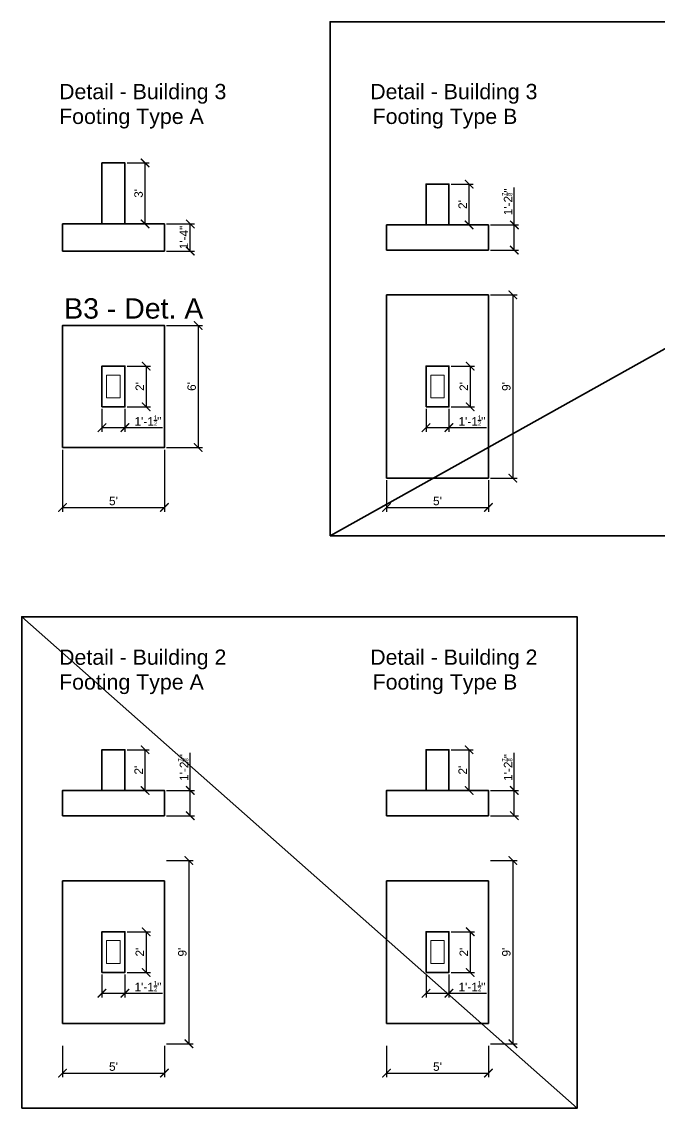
# Model space of a CAD drawing. Header units: millimetres. Extents: x -6 to 201520, y -744 to 120638.
# Drawn here: x 773 to 1148, y 4664 to 5304 of the extents above; entities that cross this region are included whole.
import ezdxf

# ---------------------------------------------------------------- set-up
doc = ezdxf.new("R2010")
doc.units = ezdxf.units.MM
doc.layers.add('Dimension', color=130, linetype='Continuous', lineweight=18)
doc.layers.add('Structural', color=50, linetype='Continuous', lineweight=35)
doc.styles.get("Standard").update_dxf_attribs({"font": 'arial.ttf'})
doc.dimstyles.new('Feet Architectural Detail', dxfattribs={"dimscale": 2, "dimtxt": 2.5, "dimasz": 2.5, "dimexe": 1.25, "dimexo": 0.625, "dimtad": 1, "dimdec": 6, "dimlunit": 4, "dimtxsty": 'Standard', "dimblk": 'ARCHTICK', "dimcen": 2.5, "dimadec": 0, "dimazin": 0, "dimtfac": 0.5, "dimtdec": 6, "dimtmove": 0, "dimatfit": 3, "dimfxl": 1, "dimarcsym": 0})

# ---------------------------------------------------------------- blocks, each defined once
blk = doc.blocks.new('_ArchTick')
at = {"color": 0, "linetype": 'ByBlock', "const_width": 0.15}
blk.add_lwpolyline([(-0.5, -0.5), (0.5, 0.5)], dxfattribs=at)
blk = doc.blocks.new('*D71')
at = {"layer": 'Defpoints', "color": 0, "transparency": 16777216}
for p in [(856.86, 4809.57), (856.86, 4701.57), (871.26, 4701.57)]:
    blk.add_point(p, dxfattribs=at)
at = {"layer": 'Dimension', "color": 0, "lineweight": -2, "transparency": 16777216}
for p, q in [((858.11, 4809.57), (873.76, 4809.57)), ((871.26, 4809.57), (871.26, 4701.57)), ((858.11, 4701.57), (873.76, 4701.57))]:
    blk.add_line(p, q, dxfattribs=at)
at = {"layer": 'Dimension', "color": 0, "lineweight": -2, "transparency": 16777216, "xscale": 5, "yscale": 5, "zscale": 5}
for p, rotation in [((871.26, 4809.57), 90), ((871.26, 4701.57), 270)]:
    blk.add_blockref('_ArchTick', p, dxfattribs=dict(at, rotation=rotation))
at = {"layer": 'Dimension', "color": 0, "transparency": 16777216, "insert": (867.46, 4755.57), "char_height": 5, "attachment_point": 5, "rotation": 90}
blk.add_mtext("9'", dxfattribs=at)
blk = doc.blocks.new('*D72')
at = {"layer": 'Defpoints', "color": 0, "transparency": 16777216}
for p in [(796.86, 4701.57), (856.86, 4701.57), (856.86, 4684.25)]:
    blk.add_point(p, dxfattribs=at)
at = {"layer": 'Dimension', "color": 0, "lineweight": -2, "transparency": 16777216}
for p, q in [((796.86, 4700.32), (796.86, 4681.75)), ((856.86, 4700.32), (856.86, 4681.75)), ((796.86, 4684.25), (856.86, 4684.25))]:
    blk.add_line(p, q, dxfattribs=at)
at = {"layer": 'Dimension', "color": 0, "lineweight": -2, "transparency": 16777216, "xscale": 5, "yscale": 5, "zscale": 5, "rotation": 180}
blk.add_blockref('_ArchTick', (796.86, 4684.25), dxfattribs=at)
at = {"layer": 'Dimension', "color": 0, "lineweight": -2, "transparency": 16777216, "xscale": 5, "yscale": 5, "zscale": 5}
blk.add_blockref('_ArchTick', (856.86, 4684.25), dxfattribs=at)
at = {"layer": 'Dimension', "color": 0, "transparency": 16777216, "insert": (826.86, 4688.05), "char_height": 5, "attachment_point": 5}
blk.add_mtext("5'", dxfattribs=at)
blk = doc.blocks.new('*D73')
at = {"layer": 'Defpoints', "color": 0, "transparency": 16777216}
for p in [(820.11, 4743.57), (833.61, 4743.57), (833.61, 4731.32)]:
    blk.add_point(p, dxfattribs=at)
at = {"layer": 'Dimension', "color": 0, "lineweight": -2, "transparency": 16777216}
for p, q in [((820.11, 4742.32), (820.11, 4728.82)), ((833.61, 4742.32), (833.61, 4728.82)), ((820.11, 4731.32), (833.61, 4731.32)), ((833.61, 4731.32), (855.75, 4731.32))]:
    blk.add_line(p, q, dxfattribs=at)
at = {"layer": 'Dimension', "color": 0, "lineweight": -2, "transparency": 16777216, "xscale": 5, "yscale": 5, "zscale": 5, "rotation": 180}
blk.add_blockref('_ArchTick', (820.11, 4731.32), dxfattribs=at)
at = {"layer": 'Dimension', "color": 0, "lineweight": -2, "transparency": 16777216, "xscale": 5, "yscale": 5, "zscale": 5}
blk.add_blockref('_ArchTick', (833.61, 4731.32), dxfattribs=at)
at = {"layer": 'Dimension', "color": 0, "transparency": 16777216, "insert": (847.18, 4735.49), "char_height": 5, "attachment_point": 5}
blk.add_mtext('1\'-1{\\H0.500000x;\\S1/2;}"', dxfattribs=at)
blk = doc.blocks.new('*D74')
at = {"layer": 'Defpoints', "color": 0, "transparency": 16777216}
for p in [(833.61, 4767.57), (833.61, 4743.57), (846.13, 4743.57)]:
    blk.add_point(p, dxfattribs=at)
at = {"layer": 'Dimension', "color": 0, "lineweight": -2, "transparency": 16777216}
for p, q in [((834.86, 4767.57), (848.63, 4767.57)), ((846.13, 4767.57), (846.13, 4743.57)), ((834.86, 4743.57), (848.63, 4743.57))]:
    blk.add_line(p, q, dxfattribs=at)
at = {"layer": 'Dimension', "color": 0, "lineweight": -2, "transparency": 16777216, "xscale": 5, "yscale": 5, "zscale": 5}
for p, rotation in [((846.13, 4767.57), 90), ((846.13, 4743.57), 270)]:
    blk.add_blockref('_ArchTick', p, dxfattribs=dict(at, rotation=rotation))
at = {"layer": 'Dimension', "color": 0, "transparency": 16777216, "insert": (842.37, 4755.57), "char_height": 5, "attachment_point": 5, "rotation": 90}
blk.add_mtext("2'", dxfattribs=at)
blk = doc.blocks.new('*D75')
at = {"layer": 'Defpoints', "color": 0, "transparency": 16777216}
for p in [(856.86, 4850.83), (872.13, 4850.83), (856.86, 4835.95)]:
    blk.add_point(p, dxfattribs=at)
at = {"layer": 'Dimension', "color": 0, "lineweight": -2, "transparency": 16777216}
for p, q in [((872.13, 4850.83), (872.13, 4872.97)), ((858.11, 4850.83), (874.63, 4850.83)), ((872.13, 4835.95), (872.13, 4850.83)), ((858.11, 4835.95), (874.63, 4835.95))]:
    blk.add_line(p, q, dxfattribs=at)
at = {"layer": 'Dimension', "color": 0, "lineweight": -2, "transparency": 16777216, "xscale": 5, "yscale": 5, "zscale": 5}
for p, rotation in [((872.13, 4850.83), 90), ((872.13, 4835.95), 270)]:
    blk.add_blockref('_ArchTick', p, dxfattribs=dict(at, rotation=rotation))
at = {"layer": 'Dimension', "color": 0, "transparency": 16777216, "insert": (867.95, 4864.4), "char_height": 5, "attachment_point": 5, "rotation": 90}
blk.add_mtext('1\'-2{\\H0.500000x;\\S7/8;}"', dxfattribs=at)
blk = doc.blocks.new('*D70')
at = {"layer": 'Defpoints', "color": 0, "transparency": 16777216}
for p in [(833.61, 4874.83), (845.48, 4874.83), (833.61, 4850.83)]:
    blk.add_point(p, dxfattribs=at)
at = {"layer": 'Dimension', "color": 0, "lineweight": -2, "transparency": 16777216}
for p, q in [((834.86, 4874.83), (847.98, 4874.83)), ((845.48, 4850.83), (845.48, 4874.83)), ((834.86, 4850.83), (847.98, 4850.83))]:
    blk.add_line(p, q, dxfattribs=at)
at = {"layer": 'Dimension', "color": 0, "lineweight": -2, "transparency": 16777216, "xscale": 5, "yscale": 5, "zscale": 5}
for p, rotation in [((845.48, 4874.83), 90), ((845.48, 4850.83), 270)]:
    blk.add_blockref('_ArchTick', p, dxfattribs=dict(at, rotation=rotation))
at = {"layer": 'Dimension', "color": 0, "transparency": 16777216, "insert": (841.72, 4862.83), "char_height": 5, "attachment_point": 5, "rotation": 90}
blk.add_mtext("2'", dxfattribs=at)
blk = doc.blocks.new('*D58')
at = {"layer": 'Defpoints', "color": 0, "transparency": 16777216}
for p in [(1047.74, 4850.83), (1063.01, 4850.83), (1047.74, 4835.95)]:
    blk.add_point(p, dxfattribs=at)
at = {"layer": 'Dimension', "color": 0, "lineweight": -2, "transparency": 16777216}
for p, q in [((1063.01, 4850.83), (1063.01, 4872.97)), ((1048.99, 4850.83), (1065.51, 4850.83)), ((1063.01, 4835.95), (1063.01, 4850.83)), ((1048.99, 4835.95), (1065.51, 4835.95))]:
    blk.add_line(p, q, dxfattribs=at)
at = {"layer": 'Dimension', "color": 0, "lineweight": -2, "transparency": 16777216, "xscale": 5, "yscale": 5, "zscale": 5}
for p, rotation in [((1063.01, 4850.83), 90), ((1063.01, 4835.95), 270)]:
    blk.add_blockref('_ArchTick', p, dxfattribs=dict(at, rotation=rotation))
at = {"layer": 'Dimension', "color": 0, "transparency": 16777216, "insert": (1058.84, 4864.4), "char_height": 5, "attachment_point": 5, "rotation": 90}
blk.add_mtext('1\'-2{\\H0.500000x;\\S7/8;}"', dxfattribs=at)
blk = doc.blocks.new('*D59')
at = {"layer": 'Defpoints', "color": 0, "transparency": 16777216}
for p in [(1024.49, 4874.83), (1036.36, 4874.83), (1024.49, 4850.83)]:
    blk.add_point(p, dxfattribs=at)
at = {"layer": 'Dimension', "color": 0, "lineweight": -2, "transparency": 16777216}
for p, q in [((1025.74, 4874.83), (1038.86, 4874.83)), ((1036.36, 4850.83), (1036.36, 4874.83)), ((1025.74, 4850.83), (1038.86, 4850.83))]:
    blk.add_line(p, q, dxfattribs=at)
at = {"layer": 'Dimension', "color": 0, "lineweight": -2, "transparency": 16777216, "xscale": 5, "yscale": 5, "zscale": 5}
for p, rotation in [((1036.36, 4874.83), 90), ((1036.36, 4850.83), 270)]:
    blk.add_blockref('_ArchTick', p, dxfattribs=dict(at, rotation=rotation))
at = {"layer": 'Dimension', "color": 0, "transparency": 16777216, "insert": (1032.6, 4862.83), "char_height": 5, "attachment_point": 5, "rotation": 90}
blk.add_mtext("2'", dxfattribs=at)
blk = doc.blocks.new('*D60')
at = {"layer": 'Defpoints', "color": 0, "transparency": 16777216}
for p in [(1047.74, 4809.57), (1047.74, 4701.57), (1062.14, 4701.57)]:
    blk.add_point(p, dxfattribs=at)
at = {"layer": 'Dimension', "color": 0, "lineweight": -2, "transparency": 16777216}
for p, q in [((1048.99, 4809.57), (1064.64, 4809.57)), ((1062.14, 4809.57), (1062.14, 4701.57)), ((1048.99, 4701.57), (1064.64, 4701.57))]:
    blk.add_line(p, q, dxfattribs=at)
at = {"layer": 'Dimension', "color": 0, "lineweight": -2, "transparency": 16777216, "xscale": 5, "yscale": 5, "zscale": 5}
for p, rotation in [((1062.14, 4809.57), 90), ((1062.14, 4701.57), 270)]:
    blk.add_blockref('_ArchTick', p, dxfattribs=dict(at, rotation=rotation))
at = {"layer": 'Dimension', "color": 0, "transparency": 16777216, "insert": (1058.34, 4755.57), "char_height": 5, "attachment_point": 5, "rotation": 90}
blk.add_mtext("9'", dxfattribs=at)
blk = doc.blocks.new('*D61')
at = {"layer": 'Defpoints', "color": 0, "transparency": 16777216}
for p in [(987.74, 4701.57), (1047.74, 4701.57), (1047.74, 4684.25)]:
    blk.add_point(p, dxfattribs=at)
at = {"layer": 'Dimension', "color": 0, "lineweight": -2, "transparency": 16777216}
for p, q in [((987.74, 4700.32), (987.74, 4681.75)), ((1047.74, 4700.32), (1047.74, 4681.75)), ((987.74, 4684.25), (1047.74, 4684.25))]:
    blk.add_line(p, q, dxfattribs=at)
at = {"layer": 'Dimension', "color": 0, "lineweight": -2, "transparency": 16777216, "xscale": 5, "yscale": 5, "zscale": 5, "rotation": 180}
blk.add_blockref('_ArchTick', (987.74, 4684.25), dxfattribs=at)
at = {"layer": 'Dimension', "color": 0, "lineweight": -2, "transparency": 16777216, "xscale": 5, "yscale": 5, "zscale": 5}
blk.add_blockref('_ArchTick', (1047.74, 4684.25), dxfattribs=at)
at = {"layer": 'Dimension', "color": 0, "transparency": 16777216, "insert": (1017.74, 4688.05), "char_height": 5, "attachment_point": 5}
blk.add_mtext("5'", dxfattribs=at)
blk = doc.blocks.new('*D62')
at = {"layer": 'Defpoints', "color": 0, "transparency": 16777216}
for p in [(1010.99, 4743.57), (1024.49, 4743.57), (1024.49, 4731.32)]:
    blk.add_point(p, dxfattribs=at)
at = {"layer": 'Dimension', "color": 0, "lineweight": -2, "transparency": 16777216}
for p, q in [((1010.99, 4742.32), (1010.99, 4728.82)), ((1024.49, 4742.32), (1024.49, 4728.82)), ((1010.99, 4731.32), (1024.49, 4731.32)), ((1024.49, 4731.32), (1046.63, 4731.32))]:
    blk.add_line(p, q, dxfattribs=at)
at = {"layer": 'Dimension', "color": 0, "lineweight": -2, "transparency": 16777216, "xscale": 5, "yscale": 5, "zscale": 5, "rotation": 180}
blk.add_blockref('_ArchTick', (1010.99, 4731.32), dxfattribs=at)
at = {"layer": 'Dimension', "color": 0, "lineweight": -2, "transparency": 16777216, "xscale": 5, "yscale": 5, "zscale": 5}
blk.add_blockref('_ArchTick', (1024.49, 4731.32), dxfattribs=at)
at = {"layer": 'Dimension', "color": 0, "transparency": 16777216, "insert": (1038.06, 4735.49), "char_height": 5, "attachment_point": 5}
blk.add_mtext('1\'-1{\\H0.500000x;\\S1/2;}"', dxfattribs=at)
blk = doc.blocks.new('*D63')
at = {"layer": 'Defpoints', "color": 0, "transparency": 16777216}
for p in [(1024.49, 4767.57), (1024.49, 4743.57), (1037.01, 4743.57)]:
    blk.add_point(p, dxfattribs=at)
at = {"layer": 'Dimension', "color": 0, "lineweight": -2, "transparency": 16777216}
for p, q in [((1025.74, 4767.57), (1039.51, 4767.57)), ((1037.01, 4767.57), (1037.01, 4743.57)), ((1025.74, 4743.57), (1039.51, 4743.57))]:
    blk.add_line(p, q, dxfattribs=at)
at = {"layer": 'Dimension', "color": 0, "lineweight": -2, "transparency": 16777216, "xscale": 5, "yscale": 5, "zscale": 5}
for p, rotation in [((1037.01, 4767.57), 90), ((1037.01, 4743.57), 270)]:
    blk.add_blockref('_ArchTick', p, dxfattribs=dict(at, rotation=rotation))
at = {"layer": 'Dimension', "color": 0, "transparency": 16777216, "insert": (1033.25, 4755.57), "char_height": 5, "attachment_point": 5, "rotation": 90}
blk.add_mtext("2'", dxfattribs=at)
blk = doc.blocks.new('*D95')
at = {"layer": 'Defpoints', "color": 0, "transparency": 16777216}
for p in [(856.86, 5124.97), (856.86, 5052.97), (876.76, 5052.97)]:
    blk.add_point(p, dxfattribs=at)
at = {"layer": 'Dimension', "color": 0, "lineweight": -2, "transparency": 16777216}
for p, q in [((858.11, 5124.97), (879.26, 5124.97)), ((876.76, 5124.97), (876.76, 5052.97)), ((858.11, 5052.97), (879.26, 5052.97))]:
    blk.add_line(p, q, dxfattribs=at)
at = {"layer": 'Dimension', "color": 0, "lineweight": -2, "transparency": 16777216, "xscale": 5, "yscale": 5, "zscale": 5}
for p, rotation in [((876.76, 5124.97), 90), ((876.76, 5052.97), 270)]:
    blk.add_blockref('_ArchTick', p, dxfattribs=dict(at, rotation=rotation))
at = {"layer": 'Dimension', "color": 0, "transparency": 16777216, "insert": (872.95, 5088.97), "char_height": 5, "attachment_point": 5, "rotation": 90}
blk.add_mtext("6'", dxfattribs=at)
blk = doc.blocks.new('*D96')
at = {"layer": 'Defpoints', "color": 0, "transparency": 16777216}
for p in [(796.86, 5052.97), (856.86, 5052.97), (856.86, 5017.65)]:
    blk.add_point(p, dxfattribs=at)
at = {"layer": 'Dimension', "color": 0, "lineweight": -2, "transparency": 16777216}
for p, q in [((796.86, 5051.72), (796.86, 5015.15)), ((856.86, 5051.72), (856.86, 5015.15)), ((796.86, 5017.65), (856.86, 5017.65))]:
    blk.add_line(p, q, dxfattribs=at)
at = {"layer": 'Dimension', "color": 0, "lineweight": -2, "transparency": 16777216, "xscale": 5, "yscale": 5, "zscale": 5, "rotation": 180}
blk.add_blockref('_ArchTick', (796.86, 5017.65), dxfattribs=at)
at = {"layer": 'Dimension', "color": 0, "lineweight": -2, "transparency": 16777216, "xscale": 5, "yscale": 5, "zscale": 5}
blk.add_blockref('_ArchTick', (856.86, 5017.65), dxfattribs=at)
at = {"layer": 'Dimension', "color": 0, "transparency": 16777216, "insert": (826.86, 5021.45), "char_height": 5, "attachment_point": 5}
blk.add_mtext("5'", dxfattribs=at)
blk = doc.blocks.new('*D97')
at = {"layer": 'Defpoints', "color": 0, "transparency": 16777216}
for p in [(820.11, 5076.97), (833.61, 5076.97), (833.61, 5064.72)]:
    blk.add_point(p, dxfattribs=at)
at = {"layer": 'Dimension', "color": 0, "lineweight": -2, "transparency": 16777216}
for p, q in [((820.11, 5075.72), (820.11, 5062.22)), ((833.61, 5075.72), (833.61, 5062.22)), ((820.11, 5064.72), (833.61, 5064.72)), ((833.61, 5064.72), (855.75, 5064.72))]:
    blk.add_line(p, q, dxfattribs=at)
at = {"layer": 'Dimension', "color": 0, "lineweight": -2, "transparency": 16777216, "xscale": 5, "yscale": 5, "zscale": 5, "rotation": 180}
blk.add_blockref('_ArchTick', (820.11, 5064.72), dxfattribs=at)
at = {"layer": 'Dimension', "color": 0, "lineweight": -2, "transparency": 16777216, "xscale": 5, "yscale": 5, "zscale": 5}
blk.add_blockref('_ArchTick', (833.61, 5064.72), dxfattribs=at)
at = {"layer": 'Dimension', "color": 0, "transparency": 16777216, "insert": (847.18, 5068.89), "char_height": 5, "attachment_point": 5}
blk.add_mtext('1\'-1{\\H0.500000x;\\S1/2;}"', dxfattribs=at)
blk = doc.blocks.new('*D98')
at = {"layer": 'Defpoints', "color": 0, "transparency": 16777216}
for p in [(833.61, 5100.97), (833.61, 5076.97), (846.13, 5076.97)]:
    blk.add_point(p, dxfattribs=at)
at = {"layer": 'Dimension', "color": 0, "lineweight": -2, "transparency": 16777216}
for p, q in [((834.86, 5100.97), (848.63, 5100.97)), ((846.13, 5100.97), (846.13, 5076.97)), ((834.86, 5076.97), (848.63, 5076.97))]:
    blk.add_line(p, q, dxfattribs=at)
at = {"layer": 'Dimension', "color": 0, "lineweight": -2, "transparency": 16777216, "xscale": 5, "yscale": 5, "zscale": 5}
for p, rotation in [((846.13, 5100.97), 90), ((846.13, 5076.97), 270)]:
    blk.add_blockref('_ArchTick', p, dxfattribs=dict(at, rotation=rotation))
at = {"layer": 'Dimension', "color": 0, "transparency": 16777216, "insert": (842.37, 5088.97), "char_height": 5, "attachment_point": 5, "rotation": 90}
blk.add_mtext("2'", dxfattribs=at)
blk = doc.blocks.new('*D99')
at = {"layer": 'Defpoints', "color": 0, "transparency": 16777216}
for p in [(856.86, 5184.79), (872.13, 5184.79), (856.86, 5168.79)]:
    blk.add_point(p, dxfattribs=at)
at = {"layer": 'Dimension', "color": 0, "lineweight": -2, "transparency": 16777216}
for p, q in [((858.11, 5184.79), (874.63, 5184.79)), ((872.13, 5168.79), (872.13, 5184.79)), ((858.11, 5168.79), (874.63, 5168.79))]:
    blk.add_line(p, q, dxfattribs=at)
at = {"layer": 'Dimension', "color": 0, "lineweight": -2, "transparency": 16777216, "xscale": 5, "yscale": 5, "zscale": 5}
for p, rotation in [((872.13, 5184.79), 90), ((872.13, 5168.79), 270)]:
    blk.add_blockref('_ArchTick', p, dxfattribs=dict(at, rotation=rotation))
at = {"layer": 'Dimension', "color": 0, "transparency": 16777216, "insert": (868.37, 5176.79), "char_height": 5, "attachment_point": 5, "rotation": 90}
blk.add_mtext('1\'-4"', dxfattribs=at)
blk = doc.blocks.new('*D88')
at = {"layer": 'Defpoints', "color": 0, "transparency": 16777216}
for p in [(833.61, 5220.79), (845.48, 5220.79), (833.61, 5184.79)]:
    blk.add_point(p, dxfattribs=at)
at = {"layer": 'Dimension', "color": 0, "lineweight": -2, "transparency": 16777216}
for p, q in [((834.86, 5220.79), (847.98, 5220.79)), ((845.48, 5184.79), (845.48, 5220.79)), ((834.86, 5184.79), (847.98, 5184.79))]:
    blk.add_line(p, q, dxfattribs=at)
at = {"layer": 'Dimension', "color": 0, "lineweight": -2, "transparency": 16777216, "xscale": 5, "yscale": 5, "zscale": 5}
for p, rotation in [((845.48, 5220.79), 90), ((845.48, 5184.79), 270)]:
    blk.add_blockref('_ArchTick', p, dxfattribs=dict(at, rotation=rotation))
at = {"layer": 'Dimension', "color": 0, "transparency": 16777216, "insert": (841.68, 5202.79), "char_height": 5, "attachment_point": 5, "rotation": 90}
blk.add_mtext("3'", dxfattribs=at)
blk = doc.blocks.new('*D76')
at = {"layer": 'Defpoints', "color": 0, "transparency": 16777216}
for p in [(1047.74, 5184.23), (1063.01, 5184.23), (1047.74, 5169.35)]:
    blk.add_point(p, dxfattribs=at)
at = {"layer": 'Dimension', "color": 0, "lineweight": -2, "transparency": 16777216}
for p, q in [((1063.01, 5184.23), (1063.01, 5206.36)), ((1048.99, 5184.23), (1065.51, 5184.23)), ((1063.01, 5169.35), (1063.01, 5184.23)), ((1048.99, 5169.35), (1065.51, 5169.35))]:
    blk.add_line(p, q, dxfattribs=at)
at = {"layer": 'Dimension', "color": 0, "lineweight": -2, "transparency": 16777216, "xscale": 5, "yscale": 5, "zscale": 5}
for p, rotation in [((1063.01, 5184.23), 90), ((1063.01, 5169.35), 270)]:
    blk.add_blockref('_ArchTick', p, dxfattribs=dict(at, rotation=rotation))
at = {"layer": 'Dimension', "color": 0, "transparency": 16777216, "insert": (1058.84, 5197.8), "char_height": 5, "attachment_point": 5, "rotation": 90}
blk.add_mtext('1\'-2{\\H0.500000x;\\S7/8;}"', dxfattribs=at)
blk = doc.blocks.new('*D77')
at = {"layer": 'Defpoints', "color": 0, "transparency": 16777216}
for p in [(1024.49, 5208.23), (1036.36, 5208.23), (1024.49, 5184.23)]:
    blk.add_point(p, dxfattribs=at)
at = {"layer": 'Dimension', "color": 0, "lineweight": -2, "transparency": 16777216}
for p, q in [((1025.74, 5208.23), (1038.86, 5208.23)), ((1036.36, 5184.23), (1036.36, 5208.23)), ((1025.74, 5184.23), (1038.86, 5184.23))]:
    blk.add_line(p, q, dxfattribs=at)
at = {"layer": 'Dimension', "color": 0, "lineweight": -2, "transparency": 16777216, "xscale": 5, "yscale": 5, "zscale": 5}
for p, rotation in [((1036.36, 5208.23), 90), ((1036.36, 5184.23), 270)]:
    blk.add_blockref('_ArchTick', p, dxfattribs=dict(at, rotation=rotation))
at = {"layer": 'Dimension', "color": 0, "transparency": 16777216, "insert": (1032.6, 5196.23), "char_height": 5, "attachment_point": 5, "rotation": 90}
blk.add_mtext("2'", dxfattribs=at)
blk = doc.blocks.new('*D78')
at = {"layer": 'Defpoints', "color": 0, "transparency": 16777216}
for p in [(1047.74, 5142.97), (1047.74, 5034.97), (1062.14, 5034.97)]:
    blk.add_point(p, dxfattribs=at)
at = {"layer": 'Dimension', "color": 0, "lineweight": -2, "transparency": 16777216}
for p, q in [((1048.99, 5142.97), (1064.64, 5142.97)), ((1062.14, 5142.97), (1062.14, 5034.97)), ((1048.99, 5034.97), (1064.64, 5034.97))]:
    blk.add_line(p, q, dxfattribs=at)
at = {"layer": 'Dimension', "color": 0, "lineweight": -2, "transparency": 16777216, "xscale": 5, "yscale": 5, "zscale": 5}
for p, rotation in [((1062.14, 5142.97), 90), ((1062.14, 5034.97), 270)]:
    blk.add_blockref('_ArchTick', p, dxfattribs=dict(at, rotation=rotation))
at = {"layer": 'Dimension', "color": 0, "transparency": 16777216, "insert": (1058.34, 5088.97), "char_height": 5, "attachment_point": 5, "rotation": 90}
blk.add_mtext("9'", dxfattribs=at)
blk = doc.blocks.new('*D79')
at = {"layer": 'Defpoints', "color": 0, "transparency": 16777216}
for p in [(987.74, 5034.97), (1047.74, 5034.97), (1047.74, 5017.65)]:
    blk.add_point(p, dxfattribs=at)
at = {"layer": 'Dimension', "color": 0, "lineweight": -2, "transparency": 16777216}
for p, q in [((987.74, 5033.72), (987.74, 5015.15)), ((1047.74, 5033.72), (1047.74, 5015.15)), ((987.74, 5017.65), (1047.74, 5017.65))]:
    blk.add_line(p, q, dxfattribs=at)
at = {"layer": 'Dimension', "color": 0, "lineweight": -2, "transparency": 16777216, "xscale": 5, "yscale": 5, "zscale": 5, "rotation": 180}
blk.add_blockref('_ArchTick', (987.74, 5017.65), dxfattribs=at)
at = {"layer": 'Dimension', "color": 0, "lineweight": -2, "transparency": 16777216, "xscale": 5, "yscale": 5, "zscale": 5}
blk.add_blockref('_ArchTick', (1047.74, 5017.65), dxfattribs=at)
at = {"layer": 'Dimension', "color": 0, "transparency": 16777216, "insert": (1017.74, 5021.45), "char_height": 5, "attachment_point": 5}
blk.add_mtext("5'", dxfattribs=at)
blk = doc.blocks.new('*D80')
at = {"layer": 'Defpoints', "color": 0, "transparency": 16777216}
for p in [(1010.99, 5076.97), (1024.49, 5076.97), (1024.49, 5064.72)]:
    blk.add_point(p, dxfattribs=at)
at = {"layer": 'Dimension', "color": 0, "lineweight": -2, "transparency": 16777216}
for p, q in [((1010.99, 5075.72), (1010.99, 5062.22)), ((1024.49, 5075.72), (1024.49, 5062.22)), ((1010.99, 5064.72), (1024.49, 5064.72)), ((1024.49, 5064.72), (1046.63, 5064.72))]:
    blk.add_line(p, q, dxfattribs=at)
at = {"layer": 'Dimension', "color": 0, "lineweight": -2, "transparency": 16777216, "xscale": 5, "yscale": 5, "zscale": 5, "rotation": 180}
blk.add_blockref('_ArchTick', (1010.99, 5064.72), dxfattribs=at)
at = {"layer": 'Dimension', "color": 0, "lineweight": -2, "transparency": 16777216, "xscale": 5, "yscale": 5, "zscale": 5}
blk.add_blockref('_ArchTick', (1024.49, 5064.72), dxfattribs=at)
at = {"layer": 'Dimension', "color": 0, "transparency": 16777216, "insert": (1038.06, 5068.89), "char_height": 5, "attachment_point": 5}
blk.add_mtext('1\'-1{\\H0.500000x;\\S1/2;}"', dxfattribs=at)
blk = doc.blocks.new('*D81')
at = {"layer": 'Defpoints', "color": 0, "transparency": 16777216}
for p in [(1024.49, 5100.97), (1024.49, 5076.97), (1037.01, 5076.97)]:
    blk.add_point(p, dxfattribs=at)
at = {"layer": 'Dimension', "color": 0, "lineweight": -2, "transparency": 16777216}
for p, q in [((1025.74, 5100.97), (1039.51, 5100.97)), ((1037.01, 5100.97), (1037.01, 5076.97)), ((1025.74, 5076.97), (1039.51, 5076.97))]:
    blk.add_line(p, q, dxfattribs=at)
at = {"layer": 'Dimension', "color": 0, "lineweight": -2, "transparency": 16777216, "xscale": 5, "yscale": 5, "zscale": 5}
for p, rotation in [((1037.01, 5100.97), 90), ((1037.01, 5076.97), 270)]:
    blk.add_blockref('_ArchTick', p, dxfattribs=dict(at, rotation=rotation))
at = {"layer": 'Dimension', "color": 0, "transparency": 16777216, "insert": (1033.25, 5088.97), "char_height": 5, "attachment_point": 5, "rotation": 90}
blk.add_mtext("2'", dxfattribs=at)
blk = doc.blocks.new('Service - Unit Rectangle')
at = {"color": 0, "linetype": 'ByBlock', "lineweight": -2}
blk.add_lwpolyline([(-0.5, -0.5), (0.5, -0.5), (0.5, 0.5), (-0.5, 0.5)], close=True, dxfattribs=at)
blk = doc.blocks.new('b2-a bottom')
at = {"color": 0, "linetype": 'ByBlock', "lineweight": -2, "xscale": 12, "yscale": 12, "zscale": 12}
blk.add_blockref('Service - Unit Rectangle', (0, 0), dxfattribs=at)
blk = doc.blocks.new('b2-a pier')
at = {"color": 0, "linetype": 'ByBlock', "lineweight": -2, "xscale": 12, "yscale": 12, "zscale": 12}
blk.add_blockref('Service - Unit Rectangle', (0, 0), dxfattribs=at)
blk = doc.blocks.new('b2-a bottom side')
at = {"color": 0, "linetype": 'ByBlock', "lineweight": -2, "xscale": 12, "yscale": 12, "zscale": 12}
blk.add_blockref('Service - Unit Rectangle', (0, 0), dxfattribs=at)
blk = doc.blocks.new('b2-a pier side')
at = {"color": 0, "linetype": 'ByBlock', "lineweight": -2, "xscale": 12, "yscale": 12, "zscale": 12}
blk.add_blockref('Service - Unit Rectangle', (0, 0), dxfattribs=at)
blk = doc.blocks.new('b2-b bottom side')
at = {"color": 0, "linetype": 'ByBlock', "lineweight": -2, "xscale": 12, "yscale": 12, "zscale": 12}
blk.add_blockref('Service - Unit Rectangle', (0, 0), dxfattribs=at)
blk = doc.blocks.new('b2-b pier side')
at = {"color": 0, "linetype": 'ByBlock', "lineweight": -2, "xscale": 12, "yscale": 12, "zscale": 12}
blk.add_blockref('Service - Unit Rectangle', (0, 0), dxfattribs=at)
blk = doc.blocks.new('b3-a bottom side')
at = {"color": 0, "linetype": 'ByBlock', "lineweight": -2, "xscale": 12, "yscale": 12, "zscale": 12}
blk.add_blockref('Service - Unit Rectangle', (0, 0), dxfattribs=at)
blk = doc.blocks.new('b3-a pier side')
at = {"color": 0, "linetype": 'ByBlock', "lineweight": -2, "xscale": 12, "yscale": 12, "zscale": 12}
blk.add_blockref('Service - Unit Rectangle', (0, 0), dxfattribs=at)
blk = doc.blocks.new('b3-b pier')
at = {"color": 0, "linetype": 'ByBlock', "lineweight": -2, "xscale": 12, "yscale": 12, "zscale": 12}
blk.add_blockref('Service - Unit Rectangle', (0, 0), dxfattribs=at)
blk = doc.blocks.new('b3-b bottom')
at = {"color": 0, "linetype": 'ByBlock', "lineweight": -2, "xscale": 12, "yscale": 12, "zscale": 12}
blk.add_blockref('Service - Unit Rectangle', (0, 0), dxfattribs=at)
blk = doc.blocks.new('b3-b bottom side')
at = {"color": 0, "linetype": 'ByBlock', "lineweight": -2, "xscale": 12, "yscale": 12, "zscale": 12}
blk.add_blockref('Service - Unit Rectangle', (0, 0), dxfattribs=at)
blk = doc.blocks.new('b3-b pier side')
at = {"color": 0, "linetype": 'ByBlock', "lineweight": -2, "xscale": 12, "yscale": 12, "zscale": 12}
blk.add_blockref('Service - Unit Rectangle', (0, 0), dxfattribs=at)
blk = doc.blocks.new('b2-b pier')
at = {"color": 0, "linetype": 'ByBlock', "lineweight": -2, "xscale": 12, "yscale": 12, "zscale": 12}
blk.add_blockref('Service - Unit Rectangle', (0, 0), dxfattribs=at)
blk = doc.blocks.new('b2-b bottom')
at = {"color": 0, "linetype": 'ByBlock', "lineweight": -2, "xscale": 12, "yscale": 12, "zscale": 12}
blk.add_blockref('Service - Unit Rectangle', (0, 0), dxfattribs=at)
blk = doc.blocks.new('b2typeB')
at = {"layer": 'Dimension'}
blk.add_lwpolyline([(1013.74, 4748.82), (1021.74, 4748.82), (1021.74, 4762.32), (1013.74, 4762.32)], close=True, dxfattribs=at)
at = {"layer": 'Structural'}
for name, xscale, yscale, zscale in [('b2-b bottom', 5, 7, 5), ('b2-b pier', 1.125, 2, 1.125)]:
    blk.add_blockref(name, (1017.74, 4755.57), dxfattribs=dict(at, xscale=xscale, yscale=yscale, zscale=zscale))
blk = doc.blocks.new('b3-a pier')
at = {"color": 0, "linetype": 'ByBlock', "lineweight": -2, "xscale": 12, "yscale": 12, "zscale": 12}
blk.add_blockref('Service - Unit Rectangle', (0, 0), dxfattribs=at)
blk = doc.blocks.new('b3-a bottom')
at = {"color": 0, "linetype": 'ByBlock', "lineweight": -2, "xscale": 12, "yscale": 12, "zscale": 12}
blk.add_blockref('Service - Unit Rectangle', (0, 0), dxfattribs=at)
blk = doc.blocks.new('b3typeA')
at = {"layer": 'Dimension'}
blk.add_lwpolyline([(-4, -6.75), (4, -6.75), (4, 6.75), (-4, 6.75)], close=True, dxfattribs=at)
at = {"layer": 'Structural'}
for name, xscale, yscale, zscale in [('b3-a bottom', 5, 6, 5), ('b3-a pier', 1.125, 2, 1.125)]:
    blk.add_blockref(name, (0, 0), dxfattribs=dict(at, xscale=xscale, yscale=yscale, zscale=zscale))
blk.add_text('B3 - Det. A', height=12, dxfattribs=at).set_placement((-29.03, 40.01))

msp = doc.modelspace()

# ---------------------------------------------------------------- linework, layer by layer
at = {"layer": 'Dimension'}
for points in [[(1013.740332, 5082.2157938), (1021.740332, 5082.2157938), (1021.740332, 5095.7157938), (1013.740332, 5095.7157938)], [(822.8584371, 4748.8171867), (830.8584371, 4748.8171867), (830.8584371, 4762.3171867), (822.8584371, 4762.3171867)]]:
    msp.add_lwpolyline(points, close=True, dxfattribs=at)
at = {"layer": 'Structural'}
for p, q in [((954.4721647, 5000.8721186), (1496.1476605, 5303.975512)), ((1099.9427356, 4663.5130415), (772.8389729, 4953.1921631))]:
    msp.add_line(p, q, dxfattribs=at)
for points in [[(954.4721647, 5000.8721186), (1496.1476605, 5000.8721186), (1496.1476605, 5303.975512), (954.4721647, 5303.975512)], [(772.8389729, 4663.5130415), (1099.9427356, 4663.5130415), (1099.9427356, 4953.1921631), (772.8389729, 4953.1921631)]]:
    msp.add_lwpolyline(points, close=True, dxfattribs=at)

# ---------------------------------------------------------------- block references
for name, p, xscale, yscale, zscale in [('b3-a pier side', (826.8584371, 5202.7891324), 1.125, 3, 1.125), ('b3-b pier side', (1017.740332, 5196.2291324), 1.125, 2, 1.125), ('b3-a bottom side', (826.8584371, 5176.7891324), 5, 1.3333333333, 5), ('b3-b bottom side', (1017.740332, 5176.7891324), 5, 1.24, 5), ('b3-b bottom', (1017.740332, 5088.9657938), 5, 9, 5), ('b3-b pier', (1017.740332, 5088.9657938), 1.125, 2, 1.125), ('b2-a pier side', (826.8584371, 4862.8305253), 1.125, 2, 1.125), ('b2-b pier side', (1017.740332, 4862.8305253), 1.125, 2, 1.125), ('b2-a bottom side', (826.8584371, 4843.3905253), 5, 1.24, 5), ('b2-b bottom side', (1017.740332, 4843.3905253), 5, 1.24, 5), ('b2-a bottom', (826.8584371, 4755.5671867), 5, 7, 5), ('b2-a pier', (826.8584371, 4755.5671867), 1.125, 2, 1.125)]:
    msp.add_blockref(name, p, dxfattribs=dict(at, xscale=xscale, yscale=yscale, zscale=zscale))
for name, p in [('b3typeA', (826.8584371, 5088.9657938)), ('b2typeB', (0, 0))]:
    msp.add_blockref(name, p, dxfattribs=at)

# ---------------------------------------------------------------- texts
at = {"layer": 'Dimension'}
for s, p in [('Detail - Building 3', (794.8470668, 5258.3228077)), ('Detail - Building 3', (978.1132502, 5258.3228077)), ('Footing Type A', (794.8470668, 5243.7046227)), ('Footing Type B', (979.5410522, 5243.7046227)), ('Detail - Building 2', (794.8470668, 4924.9242007)), ('Detail - Building 2', (978.1132502, 4924.9242007)), ('Footing Type A', (794.8470668, 4910.3060156)), ('Footing Type B', (979.5410522, 4910.3060156))]:
    msp.add_text(s, height=9, dxfattribs=at).set_placement(p)

# ---------------------------------------------------------------- dimensions: what is measured, and where the dimension line sits
for base, p1, p2, angle, picture, middle in [((845.4799753, 5220.7891324), (833.6084371, 5184.7891324), (833.6084371, 5220.7891324), 90, '*D88', (841.675405, 5202.7891324)), ((1036.3618702, 5208.2291324), (1024.490332, 5184.2291324), (1024.490332, 5208.2291324), 90, '*D77', (1032.6016383, 5196.2291324)), ((1063.0126916, 5184.2291324), (1047.740332, 5169.3491324), (1047.740332, 5184.2291324), 90, '*D76', (1058.835793, 5197.7966631)), ((872.1307966, 5184.7891324), (856.8584371, 5168.7891324), (856.8584371, 5184.7891324), 90, '*D99', (868.3705647, 5176.7891324)), ((1062.1419975, 5034.9657938), (1047.740332, 5142.9657938), (1047.740332, 5034.9657938), 270, '*D78', (1058.3391326, 5088.9657938)), ((876.7561478, 5052.9657938), (856.8584371, 5124.9657938), (856.8584371, 5052.9657938), 270, '*D95', (872.9532828, 5088.9657938)), ((846.1265122, 5076.9657938), (833.6084371, 5100.9657938), (833.6084371, 5076.9657938), 270, '*D98', (842.3662803, 5088.9657938)), ((1037.0084072, 5076.9657938), (1024.490332, 5100.9657938), (1024.490332, 5076.9657938), 270, '*D81', (1033.2481752, 5088.9657938)), ((845.4799753, 4874.8305253), (833.6084371, 4850.8305253), (833.6084371, 4874.8305253), 90, '*D70', (841.7197433, 4862.8305253)), ((872.1307966, 4850.8305253), (856.8584371, 4835.9505253), (856.8584371, 4850.8305253), 90, '*D75', (867.953898, 4864.398056)), ((1036.3618702, 4874.8305253), (1024.490332, 4850.8305253), (1024.490332, 4874.8305253), 90, '*D59', (1032.6016383, 4862.8305253)), ((1063.0126916, 4850.8305253), (1047.740332, 4835.9505253), (1047.740332, 4850.8305253), 90, '*D58', (1058.835793, 4864.398056)), ((871.2601026, 4701.5671867), (856.8584371, 4809.5671867), (856.8584371, 4701.5671867), 270, '*D71', (867.4572376, 4755.5671867)), ((1062.1419975, 4701.5671867), (1047.740332, 4809.5671867), (1047.740332, 4701.5671867), 270, '*D60', (1058.3391326, 4755.5671867)), ((846.1265122, 4743.5671867), (833.6084371, 4767.5671867), (833.6084371, 4743.5671867), 270, '*D74', (842.3662803, 4755.5671867)), ((1037.0084072, 4743.5671867), (1024.490332, 4767.5671867), (1024.490332, 4743.5671867), 270, '*D63', (1033.2481752, 4755.5671867))]:
    dim = msp.add_linear_dim(base=base, p1=p1, p2=p2, angle=angle, dimstyle='Feet Architectural Detail', dxfattribs=at)
    dim.commit()
    dim.dimension.update_dxf_attribs({"geometry": picture, "text_midpoint": middle})
for base, p1, p2, picture, middle in [((833.6084371, 5064.7163514), (820.1084371, 5076.9657938), (833.6084371, 5076.9657938), '*D97', (847.1802311, 5068.89325)), ((1024.490332, 5064.7163514), (1010.990332, 5076.9657938), (1024.490332, 5076.9657938), '*D80', (1038.062126, 5068.89325)), ((856.8584371, 5017.6531698), (796.8584371, 5052.9657938), (856.8584371, 5052.9657938), '*D96', (826.8584371, 5021.4458028)), ((1047.740332, 5017.6531698), (987.740332, 5034.9657938), (1047.740332, 5034.9657938), '*D79', (1017.740332, 5021.4458028)), ((833.6084371, 4731.3177444), (820.1084371, 4743.5671867), (833.6084371, 4743.5671867), '*D73', (847.1802311, 4735.4946429)), ((1024.490332, 4731.3177444), (1010.990332, 4743.5671867), (1024.490332, 4743.5671867), '*D62', (1038.062126, 4735.4946429)), ((856.8584371, 4684.2545628), (796.8584371, 4701.5671867), (856.8584371, 4701.5671867), '*D72', (826.8584371, 4688.0471958)), ((1047.740332, 4684.2545628), (987.740332, 4701.5671867), (1047.740332, 4701.5671867), '*D61', (1017.740332, 4688.0471958))]:
    dim = msp.add_linear_dim(base=base, p1=p1, p2=p2, dimstyle='Feet Architectural Detail', dxfattribs=at)
    dim.commit()
    dim.dimension.update_dxf_attribs({"geometry": picture, "text_midpoint": middle})

doc.saveas('drawing.dxf')
